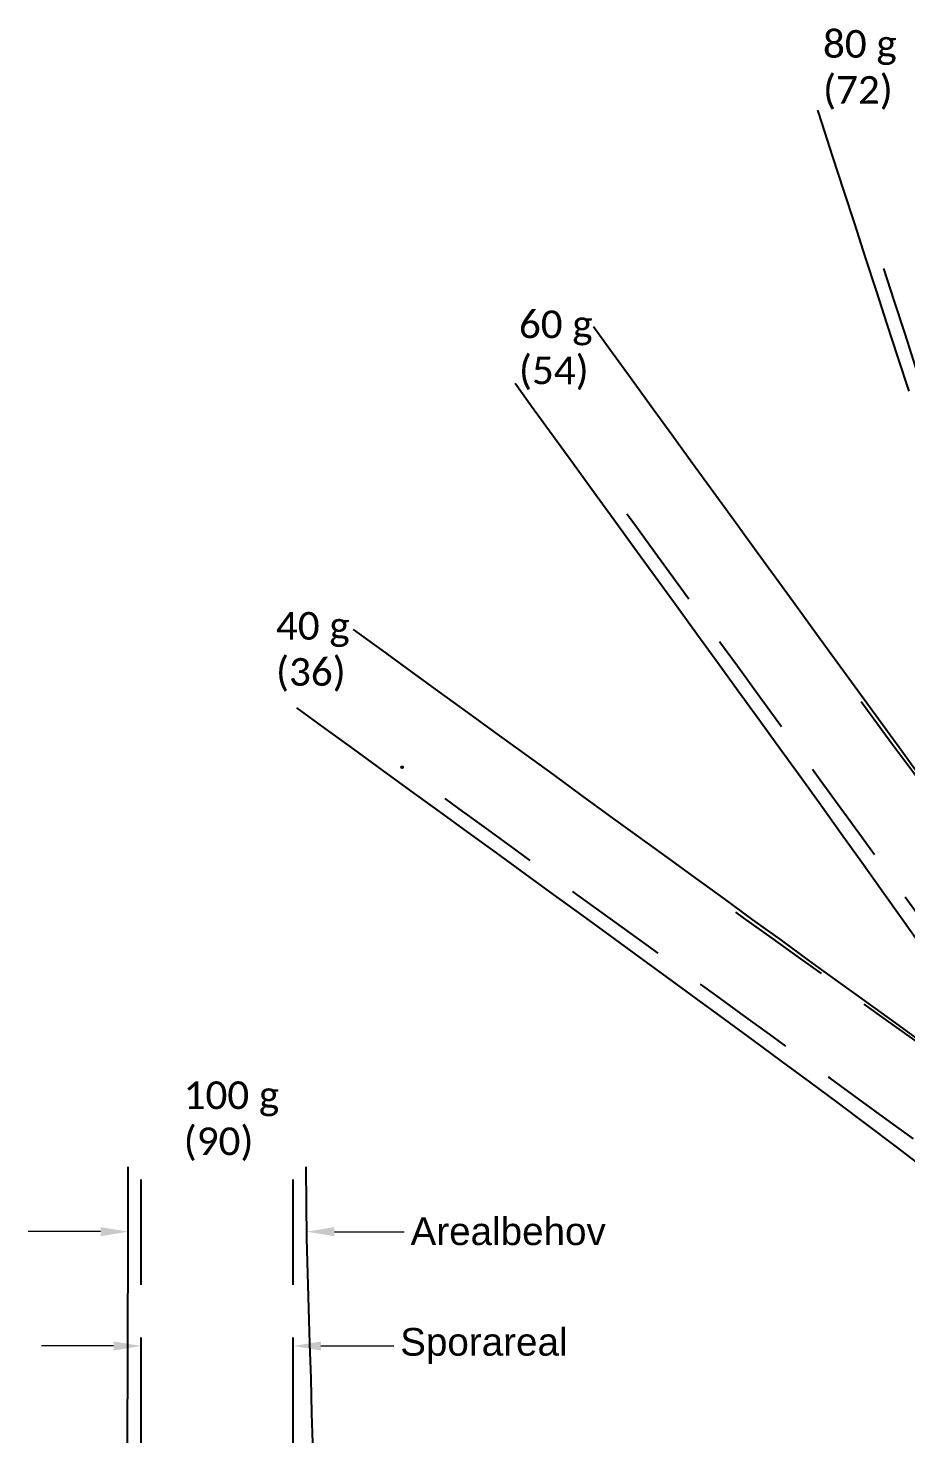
# Model space of a CAD drawing. Header units: millimetres. Extents: x -25.5 to 12.4, y -5.2 to 20.8.
# Drawn here: x -25.53 to -12.83, y 0.35 to 20.82 of the extents above; entities that cross this region are included whole.
import ezdxf
from ezdxf import colors
from ezdxf.entities.mleader import LeaderData, LeaderLine
from ezdxf.math import Vec2, Vec3

# ---------------------------------------------------------------- set-up
doc = ezdxf.new("R2010")
doc.units = ezdxf.units.MM
doc.linetypes.add('DASHEDX2', pattern=[1.5, 1, -0.5])
doc.layers.add('Tekst', color=4, linetype='Continuous')
doc.styles.add('BT standard', font='sanss___.ttf')
doc.styles.add('Legend', font='CALIBRI.TTF')
doc.styles.get("Standard").update_dxf_attribs({"font": 'romans'})

# ---------------------------------------------------------------- blocks, each defined once
blk = doc.blocks.new('*U926')
at = {"color": 2}
blk.add_circle((0, 0), 0.0127, dxfattribs=at)
blk = doc.blocks.new('signatur')
at = {"color": 1, "linetype": 'Continuous', "ltscale": 1.524, "flags": 128}
for points in [[(875.573, 75.73), (875.575, 76.108), (875.577, 76.618), (875.579, 77.128), (875.58, 77.638), (875.582, 78.147), (875.583, 78.657), (875.584, 79.166), (875.585, 79.675), (875.585, 79.721)], [(878.256, 75.73), (878.244, 76.155), (878.23, 76.66), (878.215, 77.166), (878.2, 77.672), (878.186, 78.178), (878.171, 78.684), (878.164, 79.191), (878.162, 79.698), (878.162, 79.721)]]:
    blk.add_lwpolyline(points, dxfattribs=at)
at = {"color": 2, "linetype": 'DASHEDX2', "ltscale": 1.524, "flags": 128}
for points in [[(875.773, 75.73), (875.773, 75.732), (875.773, 76.241), (875.773, 76.751), (875.773, 77.26), (875.773, 77.766), (875.773, 78.275), (875.773, 78.784), (875.773, 79.293), (875.773, 79.721)], [(877.974, 75.73), (877.974, 75.732), (877.974, 76.241), (877.974, 76.751), (877.974, 77.26), (877.974, 77.766), (877.974, 78.275), (877.974, 78.784), (877.974, 79.293), (877.974, 79.721)]]:
    blk.add_lwpolyline(points, dxfattribs=at)
at = {"layer": 'Tekst', "insert": (876.387, 80.96), "char_height": 0.4, "attachment_point": 1, "style": 'Legend'}
blk.add_mtext_dynamic_manual_height_columns('100 g \\P(90)', width=2.42155, gutter_width=12.5, heights=[0], dxfattribs=at)
ml = blk.add_multileader_mtext('Standard')
ml.set_content('', color=256)
ml.set_leader_properties(lineweight=9)
ml.build(insert=Vec2(0, 0))
ml.multileader.update_dxf_attribs({"text_right_attachment_type": 6, "dogleg_length": 0.1, "arrow_head_size": 0.4})
ctx = ml.context
ctx.base_point, ctx.char_height, ctx.arrow_head_size, ctx.landing_gap_size, ctx.plane_origin = Vec3(874.047, 79.085), 0.6, 0.4, 0.09, Vec3(875.584, 78.785)
ctx.right_attachment, ctx.text_align_type = 6, 2
notes = []
notes.append((ctx, [(0, (1, 1, 0), (874.327, 78.785), (-1, 0), 0.1, [(0, [(875.584, 78.785)], 0, [])])]))
ctx.mtext.insert, ctx.mtext.alignment, ctx.mtext.flow_direction = Vec3(874.137, 79.385), 3, 5
ml = blk.add_multileader_mtext('Standard')
ml.set_content('Arealbehov', color=256, style='BT standard')
ml.set_leader_properties(lineweight=9)
ml.build(insert=Vec2(0, 0))
ml.multileader.update_dxf_attribs({"text_right_attachment_type": 6, "dogleg_length": 0.1, "arrow_head_size": 0.4})
ctx = ml.context
ctx.base_point, ctx.char_height, ctx.arrow_head_size, ctx.landing_gap_size, ctx.plane_origin = Vec3(879.581, 78.784), 0.4, 0.4, 0.09, Vec3(878.124, 78.784)
ctx.right_attachment = 6
notes.append((ctx, [(0, (1, 1, 0), (879.526, 78.784), (1, 0), 0.0548, [(0, [(878.169, 78.785)], 0, [])])]))
ctx.mtext.insert, ctx.mtext.flow_direction = Vec3(879.671, 78.991), 5
ml = blk.add_multileader_mtext('Standard')
ml.set_content('', color=256)
ml.set_leader_properties(lineweight=9)
ml.build(insert=Vec2(0, 0))
ml.multileader.update_dxf_attribs({"text_right_attachment_type": 6, "dogleg_length": 0.1, "arrow_head_size": 0.4})
ctx = ml.context
ctx.base_point, ctx.char_height, ctx.arrow_head_size, ctx.landing_gap_size, ctx.plane_origin = Vec3(874.237, 77.43), 0.6, 0.4, 0.09, Vec3(875.773, 77.13)
ctx.right_attachment, ctx.text_align_type = 6, 2
notes.append((ctx, [(0, (1, 1, 0), (874.517, 77.13), (-1, 0), 0.1, [(0, [(875.773, 77.13)], 0, [])])]))
ctx.mtext.insert, ctx.mtext.alignment, ctx.mtext.flow_direction = Vec3(874.327, 77.73), 3, 5
ml = blk.add_multileader_mtext('Standard')
ml.set_content('Sporareal', color=256, style='BT standard')
ml.set_leader_properties(lineweight=9)
ml.build(insert=Vec2(0, 0))
ml.multileader.update_dxf_attribs({"text_right_attachment_type": 6, "dogleg_length": 0.1, "arrow_head_size": 0.4})
ctx = ml.context
ctx.base_point, ctx.char_height, ctx.arrow_head_size, ctx.landing_gap_size, ctx.plane_origin = Vec3(879.431, 77.13), 0.4, 0.4, 0.09, Vec3(877.929, 77.13)
ctx.right_attachment = 6
notes.append((ctx, [(0, (1, 1, 0), (879.331, 77.13), (1, 0), 0.1, [(0, [(877.974, 77.13)], 0, [])])]))
ctx.mtext.insert, ctx.mtext.flow_direction = Vec3(879.521, 77.39), 5
for ctx, leaders in notes:
    for number, flags, end, landing, length, lines in leaders:
        leader = LeaderData()
        leader.index, (leader.has_last_leader_line, leader.has_dogleg_vector, leader.attachment_direction) = number, flags
        leader.last_leader_point, leader.dogleg_vector, leader.dogleg_length = Vec3(end), Vec3(landing), length
        for number, points, colour, breaks in lines:
            line = LeaderLine()
            line.index, line.vertices, line.color, line.breaks = number, Vec3.list(points), colors.encode_raw_color(colour), breaks
            leader.lines.append(line)
        ctx.leaders.append(leader)
blk = doc.blocks.new('A$C614D3A70')
at = {"color": 1, "linetype": 'Continuous', "ltscale": 1.524, "flags": 128}
for points in [[(-12.784, 15.568), (-12.941, 16.052), (-13.099, 16.537), (-13.256, 17.021), (-13.413, 17.506), (-13.57, 17.99), (-13.728, 18.475), (-13.885, 18.959), (-14.043, 19.443), (-14.105, 19.637)], [(-12.628, 9.998), (-12.927, 10.409), (-13.226, 10.82), (-13.525, 11.231), (-13.824, 11.643), (-14.123, 12.054), (-14.422, 12.466), (-14.721, 12.877), (-15.021, 13.289), (-15.32, 13.701), (-15.619, 14.113), (-15.918, 14.524), (-16.217, 14.936), (-16.517, 15.348), (-16.816, 15.76), (-17.115, 16.171), (-17.354, 16.501)], [(-12.581, 7.495), (-12.875, 7.914), (-13.171, 8.331), (-13.468, 8.747), (-13.765, 9.162), (-14.063, 9.576), (-14.361, 9.99), (-14.66, 10.403), (-14.958, 10.816), (-15.257, 11.228), (-15.556, 11.64), (-15.855, 12.053), (-16.154, 12.465), (-16.453, 12.877), (-16.752, 13.289), (-17.051, 13.701), (-17.35, 14.113), (-17.649, 14.525), (-17.948, 14.937), (-18.248, 15.348), (-18.487, 15.678)], [(-12.571, 6.127), (-12.982, 6.424), (-13.394, 6.723), (-13.806, 7.021), (-14.218, 7.32), (-14.631, 7.62), (-15.044, 7.919), (-15.456, 8.219), (-15.869, 8.519), (-16.282, 8.818), (-16.695, 9.118), (-17.108, 9.418), (-17.521, 9.718), (-17.933, 10.018), (-18.346, 10.318), (-18.759, 10.618), (-19.172, 10.918), (-19.585, 11.218), (-19.998, 11.518), (-20.411, 11.818), (-20.824, 12.118)], [(-12.574, 4.332), (-12.984, 4.645), (-13.394, 4.955), (-13.806, 5.262), (-14.217, 5.568), (-14.629, 5.872), (-15.041, 6.175), (-15.454, 6.478), (-15.866, 6.78), (-16.279, 7.081), (-16.692, 7.382), (-17.105, 7.683), (-17.518, 7.983), (-17.931, 8.284), (-18.343, 8.584), (-18.756, 8.885), (-19.169, 9.185), (-19.582, 9.485), (-19.995, 9.785), (-20.408, 10.085), (-20.821, 10.385), (-21.234, 10.686), (-21.647, 10.986)]]:
    blk.add_lwpolyline(points, dxfattribs=at)
at = {"color": 2, "linetype": 'DASHEDX2', "ltscale": 1.524, "flags": 128}
for points in [[(-9.145, 5.025), (-9.21, 5.222), (-9.37, 5.715), (-9.53, 6.206), (-9.69, 6.695), (-9.848, 7.183), (-10.007, 7.67), (-10.165, 8.157), (-10.323, 8.643), (-10.48, 9.128), (-10.638, 9.613), (-10.796, 10.098), (-10.953, 10.583), (-11.111, 11.068), (-11.268, 11.553), (-11.426, 12.037), (-11.583, 12.522), (-11.741, 13.006), (-11.898, 13.491), (-12.055, 13.975), (-12.213, 14.46), (-12.37, 14.944), (-12.528, 15.428), (-12.685, 15.913), (-12.842, 16.397), (-13, 16.882), (-13.157, 17.366), (-13.315, 17.85), (-13.377, 18.044)], [(-9.252, 3.313), (-9.559, 3.734), (-9.865, 4.153), (-10.168, 4.57), (-10.471, 4.986), (-10.773, 5.401), (-11.074, 5.815), (-11.374, 6.228), (-11.674, 6.642), (-11.974, 7.054), (-12.274, 7.467), (-12.574, 7.879), (-12.873, 8.292), (-13.173, 8.704), (-13.472, 9.116), (-13.771, 9.528), (-14.071, 9.94), (-14.37, 10.352), (-14.669, 10.764), (-14.968, 11.175), (-15.268, 11.587), (-15.567, 11.999), (-15.866, 12.411), (-16.165, 12.823), (-16.465, 13.235), (-16.764, 13.647), (-17.063, 14.058), (-17.302, 14.388)], [(-4.759, 1.67), (-5.145, 1.842), (-5.528, 2.047), (-5.907, 2.281), (-6.28, 2.542), (-6.646, 2.827), (-7.005, 3.133), (-7.358, 3.456), (-7.704, 3.795), (-8.043, 4.147), (-8.377, 4.508), (-8.705, 4.879), (-9.029, 5.257), (-9.35, 5.641), (-9.666, 6.03), (-9.98, 6.423), (-10.292, 6.819), (-10.601, 7.218), (-10.908, 7.62), (-11.215, 8.023), (-11.52, 8.428), (-11.823, 8.834), (-12.127, 9.241), (-12.429, 9.649), (-12.731, 10.057), (-13.032, 10.466), (-13.333, 10.876), (-13.574, 11.204)], [(-9.018, 2.06), (-9.356, 2.305), (-9.776, 2.609), (-10.195, 2.913), (-10.611, 3.215), (-11.027, 3.517), (-11.443, 3.819), (-11.857, 4.12), (-12.271, 4.421), (-12.685, 4.722), (-13.099, 5.022), (-13.512, 5.323), (-13.926, 5.623), (-14.339, 5.923), (-14.752, 6.223), (-15.165, 6.524), (-15.579, 6.824), (-15.992, 7.124), (-16.405, 7.424), (-16.818, 7.724), (-17.231, 8.024), (-17.644, 8.324), (-18.057, 8.624), (-18.47, 8.924), (-18.883, 9.225), (-19.296, 9.525), (-19.709, 9.825), (-20.122, 10.125)], [(-4.21, 1.466), (-4.565, 1.55), (-5.009, 1.678), (-5.451, 1.829), (-5.893, 2.001), (-6.332, 2.191), (-6.769, 2.399), (-7.204, 2.621), (-7.637, 2.855), (-8.067, 3.101), (-8.495, 3.355), (-8.921, 3.617), (-9.345, 3.886), (-9.767, 4.16), (-10.188, 4.439), (-10.608, 4.721), (-11.026, 5.006), (-11.444, 5.294), (-11.861, 5.584), (-12.277, 5.876), (-12.693, 6.169), (-13.108, 6.464), (-13.523, 6.76), (-13.937, 7.056), (-14.351, 7.353), (-14.765, 7.65), (-15.179, 7.948), (-15.593, 8.247)]]:
    blk.add_lwpolyline(points, dxfattribs=at)
for name, p in [('*U926', (-20.122, 10.125)), ('signatur', (-899.671, -75.382))]:
    blk.add_blockref(name, p)
at = {"layer": 'Tekst', "char_height": 0.4, "attachment_point": 1, "style": 'Legend'}
for s, insert in [('80 g \\P(72)', (-14.029, 20.796)), ('60 g \\P(54)', (-18.431, 16.737)), ('40 g \\P(36)', (-21.948, 12.372))]:
    blk.add_mtext_dynamic_manual_height_columns(s, width=2.42155, gutter_width=12.5, heights=[0], dxfattribs=dict(at, insert=insert))

msp = doc.modelspace()

# ---------------------------------------------------------------- block references
msp.add_blockref('A$C614D3A70', (0, 0))

doc.saveas('drawing.dxf')
